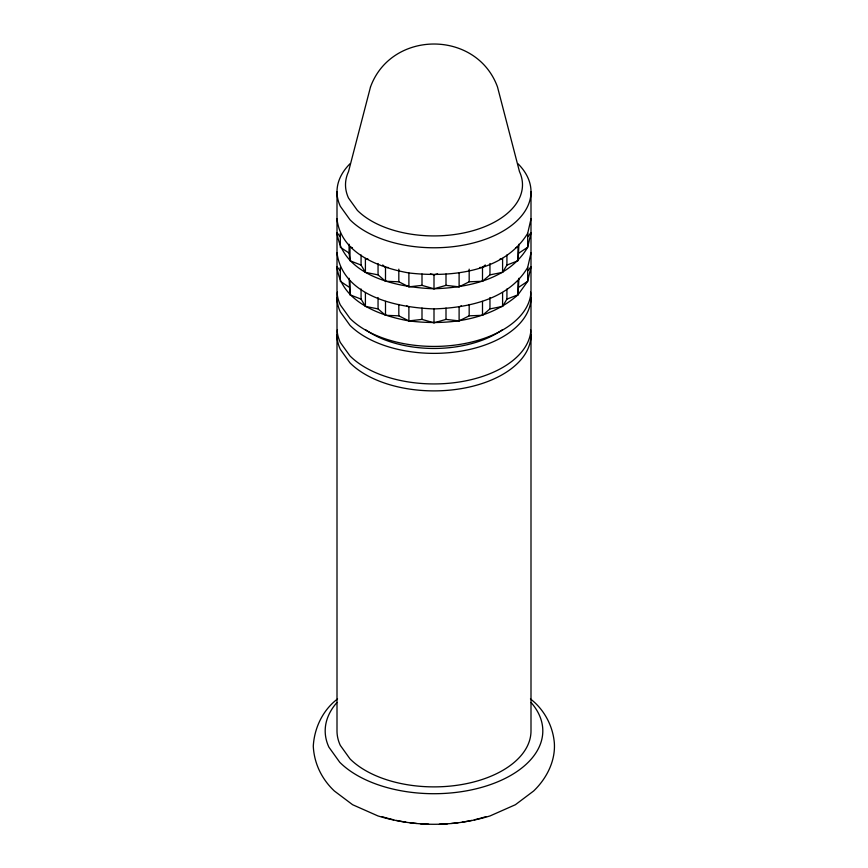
<?xml version="1.0" encoding="UTF-8"?>
<svg xmlns="http://www.w3.org/2000/svg" width="868" height="868" viewBox="0 0 868 868"><rect width="100%" height="100%" fill="white"/><g stroke="black" fill="none" stroke-linecap="round" stroke-linejoin="round"><path stroke-width="1.3" d="M518.153 259.478L518.923 244.223M340.354 270.762L337.001 266.801C340.733 301.359 379.207 315.594 408.893 320.9C446.532 325.619 488.565 320.791 518.001 294.805L518.923 278.27M340.354 236.714L337.001 232.765C342.86 276.436 397.566 287.514 434 288.762C468.384 287.666 508.919 279.246 527.69 247.261L527.69 233.362L530.999 218.866M361.077 289.001L361.077 299.113L365.406 306.404L378.047 308.899L385.5 315.301L398.824 315.833L408.893 320.9L422 319.413L434 322.809L446 319.413L459.107 320.9L469.176 315.833L482.499 315.301L489.953 308.899L502.594 306.404L506.923 299.113L518.001 294.805L527.69 281.297L527.69 267.398L530.999 252.913M361.077 254.964L361.077 265.065L365.406 272.357L378.047 274.863L385.5 281.265L398.824 281.785L408.893 286.852L422 285.377L434 288.762L446 285.377L459.107 286.852L469.176 281.785L482.499 281.265L489.953 274.863L502.594 272.357L506.923 265.065L506.923 254.964M527.69 233.362C503.7 272.454 450.405 277.706 408.893 272.964C379.207 267.659 340.733 253.423 337.001 218.866M337.001 252.913C342.86 296.585 397.566 307.663 434 308.91C468.384 307.814 508.919 299.384 527.69 267.398M527.646 236.714L530.999 232.765L527.69 247.261L518.923 253.065M527.646 270.762L530.999 266.801L527.69 281.297L518.923 287.113M479.83 267.474L482.499 267.366L485.299 264.968M337.554 698.946C322.831 710.035 314.325 727.926 313.283 746.165C314.118 763.482 321.789 779.128 334.321 790.965L352.614 804.723L377.916 815.92C414.296 827.074 453.704 827.074 490.084 815.92L515.386 804.723L533.679 790.965C546.514 778.607 555.563 761.182 554.348 742.997C552.905 725.832 544.138 709.406 530.446 698.946M461.342 305.872L459.107 307.001L459.107 320.9M515.538 247.825L518.001 246.87L518.001 260.758L506.923 265.065M430.398 273.854L434 274.863L437.602 273.854M500.066 258.968L502.594 258.469L502.594 272.357M382.701 264.968L385.5 267.366L388.17 267.474M367.934 258.968L365.406 258.469L365.406 272.357M352.462 247.825L349.999 246.87L349.999 260.758L361.077 265.065M349.077 278.27L349.999 294.805L361.077 299.113M406.658 305.872L408.893 307.001L408.893 320.9M349.847 259.478L349.077 253.065L340.31 247.261L340.31 233.362M349.077 287.113L340.31 281.297L340.31 267.398M530.999 191.774L530.999 290.422A96.999 55.997 0 0 1 459.107 344.52A96.999 55.997 0 0 1 349.999 318.426L340.31 304.918A96.999 55.997 0 0 1 337.001 290.422L337.001 191.774M530.999 297.366L530.999 327.941A96.999 55.997 0 0 1 459.107 382.029A96.999 55.997 0 0 1 349.999 355.945L340.31 342.437A96.999 55.997 0 0 1 337.001 327.941L337.001 297.366M530.999 334.885L530.999 730.889A96.999 55.997 0 0 1 459.107 784.976A96.999 55.997 0 0 1 349.999 758.882L340.31 745.384A96.999 55.997 0 0 1 337.001 730.889L337.001 334.885M518.001 280.906L518.001 294.805M506.923 289.001L506.923 299.113M502.594 292.505L502.594 306.404M489.953 263.492L489.953 274.863M489.953 297.54L489.953 308.899M482.499 267.366L482.499 281.265M482.499 301.402L482.499 315.301M469.176 269.156L469.176 281.785M469.176 304.462L469.176 315.833M459.107 272.964L459.107 286.852M446 274.006L446 285.377M446 308.042L446 319.413M434 274.863L434 288.762M434 308.91L434 322.809M422 274.006L422 285.377M422 308.042L422 319.413M408.893 272.964L408.893 286.852M398.824 269.156L398.824 281.785M398.824 304.462L398.824 315.833M385.5 267.366L385.5 281.265M385.5 301.402L385.5 315.301M378.047 263.492L378.047 274.863M378.047 297.54L378.047 308.899M365.406 292.505L365.406 306.404M349.999 280.906L349.999 294.805M349.077 244.223L349.077 253.065M518.001 163.77A96.999 55.997 0 0 1 482.499 240.273A96.999 55.997 0 0 1 349.999 219.778L340.31 206.269A96.999 55.997 0 0 1 349.999 163.77M530.565 329.58A96.999 55.997 0 0 1 463.523 388.235A96.999 55.997 0 0 1 349.999 362.889L340.31 349.381A96.999 55.997 0 0 1 337.435 329.58M530.565 292.06A96.999 55.997 0 0 1 463.523 350.715A96.999 55.997 0 0 1 349.999 325.37L340.31 311.862A96.999 55.997 0 0 1 337.435 292.06M502.539 329.688A88.493 51.093 0 0 1 365.461 329.688M531.118 702.559A108.804 62.821 0 0 1 485.754 786.148A108.804 62.821 0 0 1 339.768 762.299L328.896 747.142A108.804 62.821 0 0 1 336.882 702.559M485.939 816.658A108.804 62.821 0 0 1 474.308 819.804M471.639 820.401A108.804 62.821 0 0 1 462.167 822.137M458.239 822.69A108.804 62.821 0 0 1 451.577 823.45M447.53 823.786A108.804 62.821 0 0 1 439.392 824.199M428.608 824.199A108.804 62.821 0 0 1 420.47 823.786M416.423 823.45A108.804 62.821 0 0 1 409.761 822.69M405.833 822.137A108.804 62.821 0 0 1 396.361 820.401M393.692 819.804A108.804 62.821 0 0 1 382.061 816.658M370.495 86.974L348.524 171.604A88.493 51.093 0 0 0 348.524 198.045L357.366 210.371A88.493 51.093 0 0 0 467.863 232.027A88.493 51.093 0 0 0 519.476 171.604L497.505 86.974C476.651 29.707 391.349 29.707 370.495 86.974"/></g></svg>
